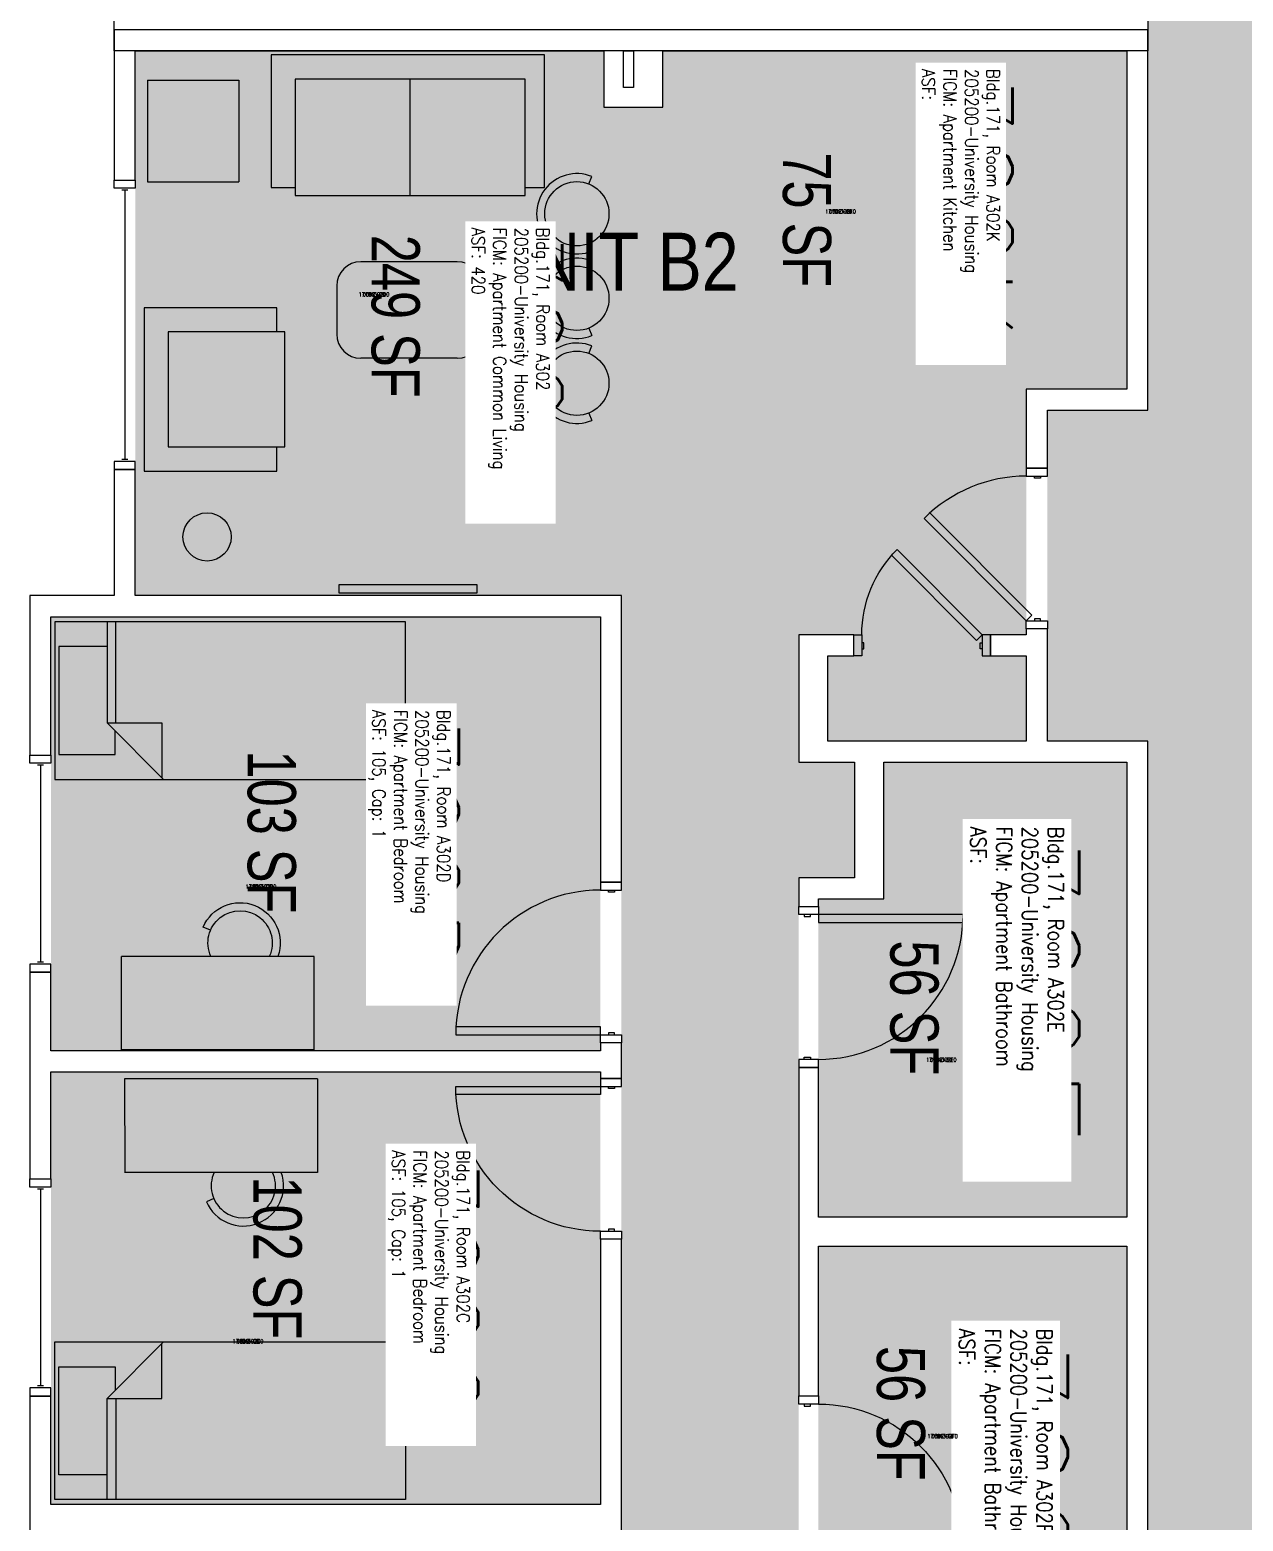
# Model space of a CAD drawing. Header units: inches. Extents: x 88 to 3257, y -489 to 2081.
# Drawn here: x 97.3 to 399.2, y 539.5 to 910.5 of the extents above; entities that cross this region are included whole.
import ezdxf
from ezdxf.enums import TextEntityAlignment as Align

# ---------------------------------------------------------------- set-up
doc = ezdxf.new("R2010")
doc.units = ezdxf.units.IN
doc.header["$LTSCALE"] = 48
doc.header["$MEASUREMENT"] = 0
for name, color, linetype in [('A-AREA-IDEN', 1, 'Continuous'), ('A-DOOR', 2, 'Continuous'), ('A-FURN', 3, 'Continuous'), ('A-GLAZ', 1, 'Continuous'), ('A-IDEN-RNUM', 7, 'Continuous'), ('A-IDEN-SNUM', 4, 'Continuous'), ('A-IDEN-VNUM', 4, 'Continuous'), ('A-WALL', 5, 'Continuous'), ('AREA-TEXT', 3, 'Continuous'), ('Rooms-Category-Color', 7, 'Continuous'), ('Rooms-College-Color', 7, 'Continuous'), ('Rooms-Department-Color', 7, 'Continuous'), ('Rooms-Division-Color', 7, 'Continuous'), ('Rooms-Information', 7, 'Continuous')]:
    doc.layers.add(name, color=color, linetype=linetype)
doc.styles.add('AREA', font='arial.ttf', dxfattribs={"width": 0.75, "height": 12})
doc.styles.add('ROOMSNUMBER', font='txt.shx', dxfattribs={"height": 0.03})
doc.styles.add('ROOMVNUMBER', font='simplex.shx', dxfattribs={"width": 0.85})
doc.styles.get("Standard").update_dxf_attribs({"font": 'ARIALN.TTF'})
pattern_1 = [(135, (-275.59335, 306.26828), (-0.088388348, -0.088388348), [])]

# ---------------------------------------------------------------- blocks, each defined once
blk = doc.blocks.new('LUVSEAT')
at = {"layer": 'A-FURN'}
for p, q in [((0, 34), (-33, 34)), ((-33, 34), (-33, 28)), ((0, -34), (0, 34)), ((-6, 28), (-35, 28)), ((-35, 28), (-35, -29.21)), ((-6, -29.21), (-6, 28)), ((-35, -0.6), (-6, -0.6)), ((-35, -29.21), (-6, -29.21)), ((-33, -29.21), (-33, -34)), ((-33, -34), (0, -34))]:
    blk.add_line(p, q, dxfattribs=at)
blk = doc.blocks.new('Bar stool')
at = {"layer": 'A-FURN'}
for p, q in [((-7.43, -2.97), (-9.29, -3.71)), ((7.43, -2.97), (9.29, -3.71))]:
    blk.add_line(p, q, dxfattribs=at)
blk.add_circle((0, 0), 8, dxfattribs=at)
blk.add_arc((0, 0), 10, 338.206, 201.794, dxfattribs=at)
blk = doc.blocks.new('A$C4D89189E')
for p, q in [((0, 48), (0, 0)), ((0, 48), (23.25, 48)), ((23.25, 48), (23.25, 0)), ((29.75, 22.18), (30.53, 20.35)), ((0, 0), (23.25, 0.01))]:
    blk.add_line(p, q)
for radius, start, end in [(10, 293.206, 109.5297), (8, 245.2999, 114.7001)]:
    blk.add_arc((26.59, 29.54), radius, start, end)
blk = doc.blocks.new('BED_TWIN')
at = {"linetype": 'Continuous'}
for p, q in [((87.250002, 19.500025), (0, 19.500025)), ((0, 19.500025), (0, -19.740625)), ((12.96, 19.500025), (12.96, -5.659925)), ((15.12, -5.659925), (15.12, 19.500025)), ((87.250002, -19.740625), (87.250002, 19.504725)), ((12.96, 13.379975), (0.99222, 13.379975)), ((1, 13.376575), (1, -13.500025)), ((27.040597, -19.740625), (12.96, -5.659925)), ((12.96, -5.659925), (26.64, -5.659925)), ((26.64, -5.659925), (26.64, -19.340025)), ((15, -13.500025), (15, -7.717325)), ((1, -13.500025), (15, -13.500025)), ((0, -19.740625), (87.252733, -19.740625))]:
    blk.add_line(p, q, dxfattribs=at)
blk = doc.blocks.new('TV')
at = {"layer": 'A-FURN'}
blk.add_lwpolyline([(464.06, -449.82), (466.21, -449.82), (466.21, -484.13), (464.06, -484.13)], close=True, dxfattribs=at)
blk = doc.blocks.new('singleseat')
at = {"layer": 'A-FURN'}
for p, q in [((535.06, -401.29), (494.46, -401.29)), ((494.46, -401.29), (494.46, -434.29)), ((535.06, -434.29), (535.06, -401.29)), ((529.06, -407.29), (500.46, -407.29)), ((500.46, -407.29), (500.46, -436.29)), ((529.06, -436.29), (529.06, -407.29)), ((529.06, -436.29), (529.06, -407.29)), ((494.46, -434.29), (500.46, -434.29)), ((500.46, -436.29), (529.06, -436.29)), ((529.06, -434.29), (533.85, -434.29)), ((529.06, -434.29), (535.06, -434.29))]:
    blk.add_line(p, q, dxfattribs=at)

msp = doc.modelspace()

# ---------------------------------------------------------------- hatches: boundary and pattern name
h = msp.add_hatch()
h.set_pattern_fill('ANSI31', color=256, angle=90, style=0)
h.set_pattern_definition(pattern_1)
h.paths.add_polyline_path([(308.36, 637.74), (308.36, 696.47), (317.57, 696.47), (317.57, 637.74)], flags=9)
h = msp.add_hatch()
h.set_pattern_fill('ANSI31', color=256, angle=90, style=0)
h.set_pattern_definition(pattern_1)
h.paths.add_polyline_path([(308.36, 637.74), (308.36, 696.47), (317.57, 696.47), (317.57, 637.74)], flags=9)
at = {"layer": 'Rooms-Category-Color', "true_color": 0xadadad}
msp.add_hatch(color=253, dxfattribs=at).paths.add_polyline_path([(547.22, 1168.24), (547.22, 1193.24), (464.89, 1193.24), (464.89, 1168.24), (375.5, 1168.24), (375.5, 1082.22), (350.5, 1082.22), (350.5, 999.89), (375.5, 999.89), (375.5, 815.86), (350.5, 815.86), (350.5, 733.53), (375.5, 733.53), (374.88, 226), (435.5, 226), (435.5, 616.78), (460.5, 616.78), (460.5, 699.11), (435.5, 699.11), (435.5, 881.25), (507.5, 881.25), (507.5, 960.25), (435.5, 960.25), (435.5, 1023.88), (495.87, 1084.25), (547.22, 1084.25)])
at = {"layer": 'Rooms-Category-Color', "true_color": 0x728ef3}
for points in [[(240.13, 905.25), (240.13, 821.11), (345.25, 821.11), (345.25, 759.98), (336.3, 759.98), (336.3, 754.73), (345.25, 754.73), (345.25, 733.53), (295.88, 733.53), (295.88, 754.73), (302.3, 754.73), (302.3, 759.98), (288.63, 759.98), (288.63, 728.28), (302.5, 728.28), (302.5, 699.53), (288.63, 699.53), (288.63, 523.5), (302.5, 523.5), (302.5, 494.75), (244.5, 494.75), (244.5, 769.75), (123.5, 769.75), (123.5, 905.25)], [(370.25, 821.11), (240.13, 821.11), (240.13, 891.25), (254.75, 891.25), (254.75, 905.25), (370.25, 905.25)], [(102.5, 764.5), (102.5, 656.5), (239.25, 656.5), (239.25, 764.5)], [(293.5, 694.28), (293.5, 615.14), (370.25, 615.14), (370.25, 728.28), (309.75, 728.28), (309.75, 694.28)], [(239.25, 543.63), (239.25, 651.25), (102.5, 651.25), (102.5, 543.63)], [(370.25, 607.89), (293.5, 607.89), (293.5, 528.75), (309.75, 528.75), (309.75, 494.75), (370.25, 494.75)]]:
    msp.add_hatch(color=171, dxfattribs=at).paths.add_polyline_path(points)
at = {"layer": 'Rooms-College-Color', "true_color": 0xadadad}
for points in [[(547.22, 1168.24), (547.22, 1193.24), (464.89, 1193.24), (464.89, 1168.24), (375.5, 1168.24), (375.5, 1082.22), (350.5, 1082.22), (350.5, 999.89), (375.5, 999.89), (375.5, 815.86), (350.5, 815.86), (350.5, 733.53), (375.5, 733.53), (374.88, 226), (435.5, 226), (435.5, 616.78), (460.5, 616.78), (460.5, 699.11), (435.5, 699.11), (435.5, 881.25), (507.5, 881.25), (507.5, 960.25), (435.5, 960.25), (435.5, 1023.88), (495.87, 1084.25), (547.22, 1084.25)], [(240.13, 905.25), (240.13, 821.11), (345.25, 821.11), (345.25, 759.98), (336.3, 759.98), (336.3, 754.73), (345.25, 754.73), (345.25, 733.53), (295.88, 733.53), (295.88, 754.73), (302.3, 754.73), (302.3, 759.98), (288.63, 759.98), (288.63, 728.28), (302.5, 728.28), (302.5, 699.53), (288.63, 699.53), (288.63, 523.5), (302.5, 523.5), (302.5, 494.75), (244.5, 494.75), (244.5, 769.75), (123.5, 769.75), (123.5, 905.25)], [(370.25, 821.11), (240.13, 821.11), (240.13, 891.25), (254.75, 891.25), (254.75, 905.25), (370.25, 905.25)], [(102.5, 764.5), (102.5, 656.5), (239.25, 656.5), (239.25, 764.5)], [(293.5, 694.28), (293.5, 615.14), (370.25, 615.14), (370.25, 728.28), (309.75, 728.28), (309.75, 694.28)], [(239.25, 543.63), (239.25, 651.25), (102.5, 651.25), (102.5, 543.63)], [(370.25, 607.89), (293.5, 607.89), (293.5, 528.75), (309.75, 528.75), (309.75, 494.75), (370.25, 494.75)]]:
    msp.add_hatch(color=253, dxfattribs=at).paths.add_polyline_path(points)
at = {"layer": 'Rooms-Department-Color', "true_color": 0xacacac}
msp.add_hatch(color=253, dxfattribs=at).paths.add_polyline_path([(547.22, 1168.24), (547.22, 1193.24), (464.89, 1193.24), (464.89, 1168.24), (375.5, 1168.24), (375.5, 1082.22), (350.5, 1082.22), (350.5, 999.89), (375.5, 999.89), (375.5, 815.86), (350.5, 815.86), (350.5, 733.53), (375.5, 733.53), (374.88, 226), (435.5, 226), (435.5, 616.78), (460.5, 616.78), (460.5, 699.11), (435.5, 699.11), (435.5, 881.25), (507.5, 881.25), (507.5, 960.25), (435.5, 960.25), (435.5, 1023.88), (495.87, 1084.25), (547.22, 1084.25)])
at = {"layer": 'Rooms-Department-Color', "true_color": 0x604aed}
for points in [[(240.13, 905.25), (240.13, 821.11), (345.25, 821.11), (345.25, 759.98), (336.3, 759.98), (336.3, 754.73), (345.25, 754.73), (345.25, 733.53), (295.88, 733.53), (295.88, 754.73), (302.3, 754.73), (302.3, 759.98), (288.63, 759.98), (288.63, 728.28), (302.5, 728.28), (302.5, 699.53), (288.63, 699.53), (288.63, 523.5), (302.5, 523.5), (302.5, 494.75), (244.5, 494.75), (244.5, 769.75), (123.5, 769.75), (123.5, 905.25)], [(370.25, 821.11), (240.13, 821.11), (240.13, 891.25), (254.75, 891.25), (254.75, 905.25), (370.25, 905.25)], [(102.5, 764.5), (102.5, 656.5), (239.25, 656.5), (239.25, 764.5)], [(293.5, 694.28), (293.5, 615.14), (370.25, 615.14), (370.25, 728.28), (309.75, 728.28), (309.75, 694.28)], [(239.25, 543.63), (239.25, 651.25), (102.5, 651.25), (102.5, 543.63)], [(370.25, 607.89), (293.5, 607.89), (293.5, 528.75), (309.75, 528.75), (309.75, 494.75), (370.25, 494.75)]]:
    msp.add_hatch(color=173, dxfattribs=at).paths.add_polyline_path(points)
at = {"layer": 'Rooms-Division-Color', "true_color": 0xadadad}
msp.add_hatch(color=253, dxfattribs=at).paths.add_polyline_path([(547.22, 1168.24), (547.22, 1193.24), (464.89, 1193.24), (464.89, 1168.24), (375.5, 1168.24), (375.5, 1082.22), (350.5, 1082.22), (350.5, 999.89), (375.5, 999.89), (375.5, 815.86), (350.5, 815.86), (350.5, 733.53), (375.5, 733.53), (374.88, 226), (435.5, 226), (435.5, 616.78), (460.5, 616.78), (460.5, 699.11), (435.5, 699.11), (435.5, 881.25), (507.5, 881.25), (507.5, 960.25), (435.5, 960.25), (435.5, 1023.88), (495.87, 1084.25), (547.22, 1084.25)])
at = {"layer": 'Rooms-Division-Color', "true_color": 0x604aed}
for points in [[(240.13, 905.25), (240.13, 821.11), (345.25, 821.11), (345.25, 759.98), (336.3, 759.98), (336.3, 754.73), (345.25, 754.73), (345.25, 733.53), (295.88, 733.53), (295.88, 754.73), (302.3, 754.73), (302.3, 759.98), (288.63, 759.98), (288.63, 728.28), (302.5, 728.28), (302.5, 699.53), (288.63, 699.53), (288.63, 523.5), (302.5, 523.5), (302.5, 494.75), (244.5, 494.75), (244.5, 769.75), (123.5, 769.75), (123.5, 905.25)], [(370.25, 821.11), (240.13, 821.11), (240.13, 891.25), (254.75, 891.25), (254.75, 905.25), (370.25, 905.25)], [(102.5, 764.5), (102.5, 656.5), (239.25, 656.5), (239.25, 764.5)], [(293.5, 694.28), (293.5, 615.14), (370.25, 615.14), (370.25, 728.28), (309.75, 728.28), (309.75, 694.28)], [(239.25, 543.63), (239.25, 651.25), (102.5, 651.25), (102.5, 543.63)], [(370.25, 607.89), (293.5, 607.89), (293.5, 528.75), (309.75, 528.75), (309.75, 494.75), (370.25, 494.75)]]:
    msp.add_hatch(color=173, dxfattribs=at).paths.add_polyline_path(points)

# ---------------------------------------------------------------- linework, layer by layer
at = {"layer": 'A-DOOR'}
for points in [[(350.5, 799.47), (350.5, 801.47), (345.25, 801.47), (345.25, 799.47)], [(350.5, 799.47), (350.5, 801.47), (345.25, 801.47), (345.25, 799.47)], [(348.75, 799.47), (348.75, 798.97), (347.25, 798.97), (347.25, 799.47)], [(348.75, 799.47), (348.75, 798.97), (347.25, 798.97), (347.25, 799.47)], [(345.25, 763.47), (346.66, 764.88), (321.21, 790.34), (319.79, 788.92)], [(345.25, 763.47), (346.66, 764.88), (321.21, 790.34), (319.79, 788.92)], [(334.3, 759.98), (332.89, 758.57), (311.67, 779.78), (313.09, 781.19)], [(334.3, 759.98), (332.89, 758.57), (311.67, 779.78), (313.09, 781.19)], [(350.5, 763.47), (350.5, 761.47), (345.25, 761.47), (345.25, 763.47)], [(350.5, 763.47), (350.5, 761.47), (345.25, 761.47), (345.25, 763.47)], [(348.75, 763.47), (348.75, 763.97), (347.25, 763.97), (347.25, 763.47)], [(348.75, 763.47), (348.75, 763.97), (347.25, 763.97), (347.25, 763.47)], [(304.3, 754.73), (302.3, 754.73), (302.3, 759.98), (304.3, 759.98)], [(304.3, 754.73), (302.3, 754.73), (302.3, 759.98), (304.3, 759.98)], [(304.3, 756.48), (304.8, 756.48), (304.8, 757.98), (304.3, 757.98)], [(304.3, 756.48), (304.8, 756.48), (304.8, 757.98), (304.3, 757.98)], [(334.3, 756.48), (333.8, 756.48), (333.8, 757.98), (334.3, 757.98)], [(334.3, 756.48), (333.8, 756.48), (333.8, 757.98), (334.3, 757.98)], [(334.3, 754.73), (336.3, 754.73), (336.3, 759.98), (334.3, 759.98)], [(334.3, 754.73), (336.3, 754.73), (336.3, 759.98), (334.3, 759.98)], [(244.5, 696.5), (244.5, 698.5), (239.25, 698.5), (239.25, 696.5)], [(244.5, 696.5), (244.5, 698.5), (239.25, 698.5), (239.25, 696.5)], [(242.75, 696.5), (242.75, 696), (241.25, 696), (241.25, 696.5)], [(242.75, 696.5), (242.75, 696), (241.25, 696), (241.25, 696.5)], [(288.63, 690.39), (288.63, 692.39), (293.5, 692.39), (293.5, 690.39)], [(288.63, 690.39), (288.63, 692.39), (293.5, 692.39), (293.5, 690.39)], [(290, 690.39), (290, 689.89), (291.5, 689.89), (291.5, 690.39)], [(290, 690.39), (290, 689.89), (291.5, 689.89), (291.5, 690.39)], [(293.5, 690.39), (293.5, 688.39), (329.5, 688.39), (329.5, 690.39)], [(293.5, 690.39), (293.5, 688.39), (329.5, 688.39), (329.5, 690.39)], [(239.25, 660.5), (239.25, 662.5), (203.25, 662.5), (203.25, 660.5)], [(239.25, 660.5), (239.25, 662.5), (203.25, 662.5), (203.25, 660.5)], [(244.5, 660.5), (244.5, 658.5), (239.25, 658.5), (239.25, 660.5)], [(244.5, 660.5), (244.5, 658.5), (239.25, 658.5), (239.25, 660.5)], [(242.75, 660.5), (242.75, 661), (241.25, 661), (241.25, 660.5)], [(242.75, 660.5), (242.75, 661), (241.25, 661), (241.25, 660.5)], [(288.63, 654.39), (288.63, 652.39), (293.5, 652.39), (293.5, 654.39)], [(288.63, 654.39), (288.63, 652.39), (293.5, 652.39), (293.5, 654.39)], [(290, 654.39), (290, 654.89), (291.5, 654.89), (291.5, 654.39)], [(290, 654.39), (290, 654.89), (291.5, 654.89), (291.5, 654.39)], [(244.5, 647.63), (244.5, 649.63), (239.25, 649.63), (239.25, 647.63)], [(244.5, 647.63), (244.5, 649.63), (239.25, 649.63), (239.25, 647.63)], [(239.25, 647.63), (239.25, 645.63), (203.25, 645.63), (203.25, 647.63)], [(239.25, 647.63), (239.25, 645.63), (203.25, 645.63), (203.25, 647.63)], [(242.75, 647.63), (242.75, 647.13), (241.25, 647.13), (241.25, 647.63)], [(242.75, 647.63), (242.75, 647.13), (241.25, 647.13), (241.25, 647.63)], [(244.5, 611.63), (244.5, 609.63), (239.25, 609.63), (239.25, 611.63)], [(244.5, 611.63), (244.5, 609.63), (239.25, 609.63), (239.25, 611.63)], [(242.75, 611.63), (242.75, 612.13), (241.25, 612.13), (241.25, 611.63)], [(242.75, 611.63), (242.75, 612.13), (241.25, 612.13), (241.25, 611.63)], [(288.63, 568.64), (288.63, 570.64), (293.5, 570.64), (293.5, 568.64)], [(288.63, 568.64), (288.63, 570.64), (293.5, 570.64), (293.5, 568.64)], [(290, 568.64), (290, 568.14), (291.5, 568.14), (291.5, 568.64)], [(290, 568.64), (290, 568.14), (291.5, 568.14), (291.5, 568.64)]]:
    msp.add_lwpolyline(points, close=True, dxfattribs=at)
for centre, start, end in [((345.25, 763.47), 90, 135), ((345.25, 763.47), 90, 135), ((239.25, 660.5), 90, 180), ((239.25, 660.5), 90, 180), ((293.5, 690.39), 270, 0), ((293.5, 690.39), 270, 0)]:
    msp.add_arc(centre, 36, start, end, dxfattribs=at)
at = {"layer": 'A-DOOR', "extrusion": (0, 0, -1)}
for centre, radius, start, end in [((-334.3, 759.98), 30, 0, 45), ((-334.3, 759.98), 30, 0, 45), ((-239.25, 647.63), 36, 270, 0), ((-239.25, 647.63), 36, 270, 0), ((-293.5, 532.64), 36, 90, 180), ((-293.5, 532.64), 36, 90, 180)]:
    msp.add_arc(centre, radius, start, end, dxfattribs=at)
at = {"layer": 'A-FURN'}
for p, q in [((126.52, 897.94), (149.27, 897.94)), ((126.52, 897.94), (126.52, 872.69)), ((126.52, 897.94), (149.27, 897.94)), ((126.52, 897.94), (126.52, 872.69)), ((149.27, 897.94), (149.27, 872.69)), ((149.27, 897.94), (149.27, 872.69)), ((126.52, 872.69), (149.27, 872.69)), ((126.52, 872.69), (149.27, 872.69)), ((203.63, 852.8), (179.63, 852.8)), ((203.63, 852.8), (179.63, 852.8)), ((173.63, 846.8), (173.63, 834.8)), ((173.63, 846.8), (173.63, 834.8)), ((209.63, 846.8), (209.63, 834.8)), ((209.63, 846.8), (209.63, 834.8)), ((203.63, 828.8), (179.63, 828.8)), ((203.63, 828.8), (179.63, 828.8))]:
    msp.add_line(p, q, dxfattribs=at)
for centre, radius in [((233.39, 864.73), 8), ((233.39, 864.73), 8), ((141.37, 784.35), 6), ((141.37, 784.35), 6)]:
    msp.add_circle(centre, radius, dxfattribs=at)
for centre, start, end in [((179.63, 846.8), 90, 180), ((179.63, 846.8), 90, 180), ((203.63, 846.8), 0, 90), ((203.63, 846.8), 0, 90), ((179.63, 834.8), 180, 270), ((179.63, 834.8), 180, 270), ((203.63, 834.8), 270, 0), ((203.63, 834.8), 270, 0)]:
    msp.add_arc(centre, 6, start, end, dxfattribs=at)
at = {"layer": 'A-GLAZ'}
for p, q in [((121.63, 870.63), (120.13, 870.63)), ((121.63, 870.63), (120.13, 870.63)), ((120.88, 870.63), (120.88, 803.63)), ((120.88, 870.63), (120.88, 803.63)), ((121.63, 803.63), (120.13, 803.63)), ((121.63, 803.63), (120.13, 803.63)), ((100.63, 727.59), (99.13, 727.59)), ((100.63, 727.59), (99.13, 727.59)), ((99.88, 727.59), (99.88, 678.59)), ((99.88, 727.59), (99.88, 678.59)), ((100.63, 678.59), (99.13, 678.59)), ((100.63, 678.59), (99.13, 678.59)), ((100.63, 622.13), (99.13, 622.13)), ((100.63, 622.13), (99.13, 622.13)), ((99.88, 622.13), (99.88, 573.13)), ((99.88, 622.13), (99.88, 573.13)), ((100.63, 573.13), (99.13, 573.13)), ((100.63, 573.13), (99.13, 573.13))]:
    msp.add_line(p, q, dxfattribs=at)
for points in [[(118.25, 871.13), (118.25, 873.13), (123.5, 873.13), (123.5, 871.13)], [(118.25, 871.13), (118.25, 873.13), (123.5, 873.13), (123.5, 871.13)], [(118.25, 803.13), (118.25, 801.13), (123.5, 801.13), (123.5, 803.13)], [(118.25, 803.13), (118.25, 801.13), (123.5, 801.13), (123.5, 803.13)], [(97.25, 728.09), (97.25, 730.09), (102.5, 730.09), (102.5, 728.09)], [(97.25, 728.09), (97.25, 730.09), (102.5, 730.09), (102.5, 728.09)], [(97.25, 678.09), (97.25, 676.09), (102.5, 676.09), (102.5, 678.09)], [(97.25, 678.09), (97.25, 676.09), (102.5, 676.09), (102.5, 678.09)], [(97.25, 622.63), (97.25, 624.63), (102.5, 624.63), (102.5, 622.63)], [(97.25, 622.63), (97.25, 624.63), (102.5, 624.63), (102.5, 622.63)], [(97.25, 572.63), (97.25, 570.63), (102.5, 570.63), (102.5, 572.63)], [(97.25, 572.63), (97.25, 570.63), (102.5, 570.63), (102.5, 572.63)]]:
    msp.add_lwpolyline(points, close=True, dxfattribs=at)
at = {"layer": 'A-WALL'}
for p, q in [((375.5, 999.89), (375.5, 905.25)), ((375.5, 999.89), (375.5, 905.25)), ((118.25, 905.25), (118.25, 942.62)), ((118.25, 905.25), (118.25, 942.62)), ((118.25, 910.5), (118.25, 873.13)), ((375.5, 910.5), (118.25, 910.5)), ((118.25, 910.5), (118.25, 873.13)), ((375.5, 910.5), (118.25, 910.5)), ((375.5, 815.86), (375.5, 910.5)), ((375.5, 815.86), (375.5, 910.5)), ((375.5, 905.25), (118.25, 905.25)), ((375.5, 905.25), (118.25, 905.25)), ((123.5, 873.13), (123.5, 905.25)), ((123.5, 905.25), (240.13, 905.25)), ((123.5, 873.13), (123.5, 905.25)), ((123.5, 905.25), (240.13, 905.25)), ((240.13, 905.25), (240.13, 891.25)), ((240.13, 905.25), (240.13, 891.25)), ((245, 905.25), (247.5, 905.25)), ((245, 896.13), (245, 905.25)), ((245, 905.25), (247.5, 905.25)), ((245, 896.13), (245, 905.25)), ((247.5, 905.25), (247.5, 896.13)), ((247.5, 905.25), (247.5, 896.13)), ((254.75, 905.25), (370.25, 905.25)), ((254.75, 891.25), (254.75, 905.25)), ((254.75, 905.25), (370.25, 905.25)), ((254.75, 891.25), (254.75, 905.25)), ((370.25, 905.25), (370.25, 821.11)), ((370.25, 905.25), (370.25, 821.11)), ((247.5, 896.13), (245, 896.13)), ((247.5, 896.13), (245, 896.13)), ((240.13, 891.25), (254.75, 891.25)), ((240.13, 891.25), (254.75, 891.25)), ((118.25, 873.13), (123.5, 873.13)), ((118.25, 873.13), (123.5, 873.13)), ((345.25, 821.11), (345.25, 801.47)), ((370.25, 821.11), (345.25, 821.11)), ((345.25, 821.11), (345.25, 801.47)), ((370.25, 821.11), (345.25, 821.11)), ((350.5, 801.47), (350.5, 815.86)), ((350.5, 815.86), (375.5, 815.86)), ((350.5, 801.47), (350.5, 815.86)), ((350.5, 815.86), (375.5, 815.86)), ((345.25, 801.47), (350.5, 801.47)), ((345.25, 801.47), (350.5, 801.47)), ((118.25, 801.13), (118.25, 769.75)), ((123.5, 801.13), (118.25, 801.13)), ((118.25, 801.13), (118.25, 769.75)), ((123.5, 801.13), (118.25, 801.13)), ((123.5, 769.75), (123.5, 801.13)), ((123.5, 769.75), (123.5, 801.13)), ((97.25, 769.75), (97.25, 730.09)), ((118.25, 769.75), (97.25, 769.75)), ((97.25, 769.75), (97.25, 730.09)), ((118.25, 769.75), (97.25, 769.75)), ((244.5, 769.75), (123.5, 769.75)), ((244.5, 769.75), (123.5, 769.75)), ((244.5, 698.5), (244.5, 769.75)), ((244.5, 698.5), (244.5, 769.75)), ((102.5, 730.09), (102.5, 764.5)), ((102.5, 764.5), (239.25, 764.5)), ((102.5, 730.09), (102.5, 764.5)), ((102.5, 764.5), (239.25, 764.5)), ((239.25, 764.5), (239.25, 698.5)), ((239.25, 764.5), (239.25, 698.5)), ((345.25, 761.47), (345.25, 759.98)), ((350.5, 761.47), (345.25, 761.47)), ((345.25, 761.47), (345.25, 759.98)), ((350.5, 761.47), (345.25, 761.47)), ((350.5, 733.53), (350.5, 761.47)), ((350.5, 733.53), (350.5, 761.47)), ((288.63, 759.98), (288.63, 728.28)), ((302.3, 759.98), (288.63, 759.98)), ((288.63, 759.98), (288.63, 728.28)), ((302.3, 759.98), (288.63, 759.98)), ((302.3, 754.73), (302.3, 759.98)), ((302.3, 754.73), (302.3, 759.98)), ((345.25, 759.98), (336.3, 759.98)), ((336.3, 759.98), (336.3, 754.73)), ((345.25, 759.98), (336.3, 759.98)), ((336.3, 759.98), (336.3, 754.73)), ((295.88, 733.53), (295.88, 754.73)), ((295.88, 754.73), (302.3, 754.73)), ((295.88, 733.53), (295.88, 754.73)), ((295.88, 754.73), (302.3, 754.73)), ((336.3, 754.73), (345.25, 754.73)), ((336.3, 754.73), (345.25, 754.73)), ((345.25, 754.73), (345.25, 733.53)), ((345.25, 754.73), (345.25, 733.53)), ((345.25, 733.53), (295.88, 733.53)), ((345.25, 733.53), (295.88, 733.53)), ((375.5, 733.53), (350.5, 733.53)), ((375.5, 733.53), (350.5, 733.53)), ((375.5, 494.13), (375.5, 733.53)), ((375.5, 494.13), (375.5, 733.53)), ((97.25, 730.09), (102.5, 730.09)), ((97.25, 730.09), (102.5, 730.09)), ((288.63, 728.28), (302.5, 728.28)), ((288.63, 728.28), (302.5, 728.28)), ((302.5, 728.28), (302.5, 699.53)), ((302.5, 728.28), (302.5, 699.53)), ((309.75, 694.28), (309.75, 728.28)), ((309.75, 728.28), (370.25, 728.28)), ((309.75, 694.28), (309.75, 728.28)), ((309.75, 728.28), (370.25, 728.28)), ((370.25, 728.28), (370.25, 615.14)), ((370.25, 728.28), (370.25, 615.14)), ((239.25, 698.5), (244.5, 698.5)), ((239.25, 698.5), (244.5, 698.5)), ((288.63, 699.53), (288.63, 692.39)), ((302.5, 699.53), (288.63, 699.53)), ((288.63, 699.53), (288.63, 692.39)), ((302.5, 699.53), (288.63, 699.53)), ((293.5, 692.39), (293.5, 694.28)), ((293.5, 694.28), (309.75, 694.28)), ((293.5, 692.39), (293.5, 694.28)), ((293.5, 694.28), (309.75, 694.28)), ((288.63, 692.39), (293.5, 692.39)), ((288.63, 692.39), (293.5, 692.39)), ((97.25, 676.09), (97.25, 624.63)), ((102.5, 676.09), (97.25, 676.09)), ((97.25, 676.09), (97.25, 624.63)), ((102.5, 676.09), (97.25, 676.09)), ((102.5, 656.5), (102.5, 676.09)), ((102.5, 656.5), (102.5, 676.09)), ((239.25, 658.5), (239.25, 656.5)), ((244.5, 658.5), (239.25, 658.5)), ((239.25, 658.5), (239.25, 656.5)), ((244.5, 658.5), (239.25, 658.5)), ((244.5, 649.63), (244.5, 658.5)), ((244.5, 649.63), (244.5, 658.5)), ((239.25, 656.5), (102.5, 656.5)), ((239.25, 656.5), (102.5, 656.5)), ((102.5, 624.63), (102.5, 651.25)), ((102.5, 651.25), (239.25, 651.25)), ((102.5, 624.63), (102.5, 651.25)), ((102.5, 651.25), (239.25, 651.25)), ((239.25, 651.25), (239.25, 649.63)), ((239.25, 651.25), (239.25, 649.63)), ((239.25, 649.63), (244.5, 649.63)), ((239.25, 649.63), (244.5, 649.63)), ((288.63, 652.39), (288.63, 570.64)), ((293.5, 652.39), (288.63, 652.39)), ((288.63, 652.39), (288.63, 570.64)), ((293.5, 652.39), (288.63, 652.39)), ((293.5, 615.14), (293.5, 652.39)), ((293.5, 615.14), (293.5, 652.39)), ((97.25, 624.63), (102.5, 624.63)), ((97.25, 624.63), (102.5, 624.63)), ((370.25, 615.14), (293.5, 615.14)), ((370.25, 615.14), (293.5, 615.14)), ((239.25, 609.63), (239.25, 543.63)), ((244.5, 609.63), (239.25, 609.63)), ((239.25, 609.63), (239.25, 543.63)), ((244.5, 609.63), (239.25, 609.63)), ((244.5, 536.75), (244.5, 609.63)), ((244.5, 536.75), (244.5, 609.63)), ((293.5, 570.64), (293.5, 607.89)), ((293.5, 607.89), (370.25, 607.89)), ((293.5, 570.64), (293.5, 607.89)), ((293.5, 607.89), (370.25, 607.89)), ((370.25, 607.89), (370.25, 494.75)), ((370.25, 607.89), (370.25, 494.75)), ((102.5, 570.63), (97.25, 570.63)), ((97.25, 570.63), (97.25, 519.1)), ((102.5, 570.63), (97.25, 570.63)), ((97.25, 570.63), (97.25, 519.1)), ((102.5, 543.63), (102.5, 570.63)), ((102.5, 543.63), (102.5, 570.63)), ((288.63, 570.64), (293.5, 570.64)), ((288.63, 570.64), (293.5, 570.64)), ((239.25, 543.63), (102.5, 543.63)), ((239.25, 543.63), (102.5, 543.63))]:
    msp.add_line(p, q, dxfattribs=at)

# ---------------------------------------------------------------- block references
at = {"layer": 'A-FURN'}
for name, p, rotation in [('LUVSEAT', (191.32, 904.25), 90), ('LUVSEAT', (191.32, 904.25), 90), ('Bar stool', (233.39, 864.73), 90), ('Bar stool', (233.39, 864.73), 90), ('Bar stool', (233.39, 843.71), 90), ('Bar stool', (233.39, 843.71), 90), ('singleseat', (-275.59, 306.27), 90), ('singleseat', (-275.59, 306.27), 90), ('Bar stool', (233.39, 822.59), 90), ('Bar stool', (233.39, 822.59), 90), ('TV', (-275.59, 306.27), 90), ('TV', (-275.59, 306.27), 90), ('A$C4D89189E', (120.85, 649.51), 270), ('A$C4D89189E', (120.85, 649.51), 270)]:
    msp.add_blockref(name, p, dxfattribs=dict(at, rotation=rotation))
msp.add_blockref('BED_TWIN', (103.5, 743.75), dxfattribs=at)
msp.add_blockref('BED_TWIN', (103.5, 743.75), dxfattribs=at)
at = {"layer": 'A-FURN', "xscale": -1}
for name, p, rotation in [('A$C4D89189E', (120.04, 656.76), 270), ('A$C4D89189E', (120.04, 656.76), 270), ('BED_TWIN', (103.5, 564.38), 180), ('BED_TWIN', (103.5, 564.38), 180)]:
    msp.add_blockref(name, p, dxfattribs=dict(at, rotation=rotation))

# ---------------------------------------------------------------- texts
at = {"layer": 'A-AREA-IDEN'}
msp.add_text('UNIT B2', height=14.4, dxfattribs=at).set_placement((242.04, 845.63), align=Align.CENTER)
at = {"layer": 'A-IDEN-RNUM', "style": 'ROOMSNUMBER', "width": 0.85}
for s, p in [('0302-K0', (299.01, 864.82)), ('0302-00', (182.91, 844.19)), ('0302-D0', (154.77, 696.85)), ('0302-E0', (324.1, 653.79)), ('0302-C0', (151.55, 583.74)), ('0302-F0', (324.4, 560.14))]:
    msp.add_text(s, height=1, dxfattribs=at).set_placement(p, align=Align.CENTER)
at = {"layer": 'A-IDEN-SNUM', "style": 'ROOMSNUMBER', "width": 0.85}
for s, p in [('1710A302K0', (299.01, 864.82)), ('1710A30200', (182.91, 844.19)), ('1710A302D0', (154.77, 696.85)), ('1710A302E0', (324.1, 653.79)), ('1710A302C0', (151.55, 583.74)), ('1710A302F0', (324.4, 560.14))]:
    msp.add_text(s, height=1, dxfattribs=at).set_placement(p, align=Align.CENTER)
at = {"layer": 'A-IDEN-VNUM', "style": 'ROOMVNUMBER', "width": 0.85}
for s, height, p in [('302K', 22.5, (330.56, 867.06)), ('302', 22.5, (218.49, 836.69)), ('302D', 22.5, (192.73, 707.62)), ('302E', 27, (344.87, 672.39)), ('302C', 22.5, (197.6, 597.62)), ('302F', 27, (342.06, 547.55))]:
    msp.add_text(s, height=height, rotation=270, dxfattribs=at).set_placement(p, align=Align.MIDDLE_CENTER)
at = {"layer": 'AREA-TEXT', "style": 'AREA', "width": 0.75}
for s, p in [('75 SF', (290.67, 863.26)), ('249 SF', (188.31, 839.25)), ('103 SF', (157.47, 710.96)), ('56 SF', (317.41, 667.2)), ('102 SF', (158.91, 604.99)), ('56 SF', (314.06, 566.32))]:
    msp.add_text(s, height=12, rotation=270, dxfattribs=at).set_placement(p, align=Align.MIDDLE_CENTER)

# ---------------------------------------------------------------- next in the draw order: texts
at = {"layer": 'Rooms-Information', "attachment_point": 7, "rotation": 270, "style": 'ROOMVNUMBER', "bg_fill": 3, "box_fill_scale": 1.5, "bg_fill_color": 256, "bg_fill_true_color": 13158600, "bg_fill_transparency": 0}
for s, insert, char_height, width in [('Bldg.171, Room A302K^M^J205200-University Housing^M^JFICM: Apartment Kitchen^M^JASF: ', (319.31, 900.75), 3.2143, 72), ('Bldg.171, Room A302^M^J205200-University Housing^M^JFICM: Apartment Common Living^M^JASF: 420', (207.24, 861.28), 3.2143, 72), ('Bldg.171, Room A302D^M^J205200-University Housing^M^JFICM: Apartment Bedroom^M^JASF: 105, Cap: 1', (181.48, 741.31), 3.2143, 72), ('Bldg.171, Room A302E^M^J205200-University Housing^M^JFICM: Apartment Bathroom^M^JASF: ', (331.37, 712.28), 3.8571, 86.4), ('Bldg.171, Room A302C^M^J205200-University Housing^M^JFICM: Apartment Bedroom^M^JASF: 105, Cap: 1', (186.35, 631.77), 3.2143, 72), ('Bldg.171, Room A302F^M^J205200-University Housing^M^JFICM: Apartment Bathroom^M^JASF: ', (328.56, 587.44), 3.8571, 86.4)]:
    msp.add_mtext(s, dxfattribs=dict(at, insert=insert, char_height=char_height, width=width))

doc.saveas('drawing.dxf')
